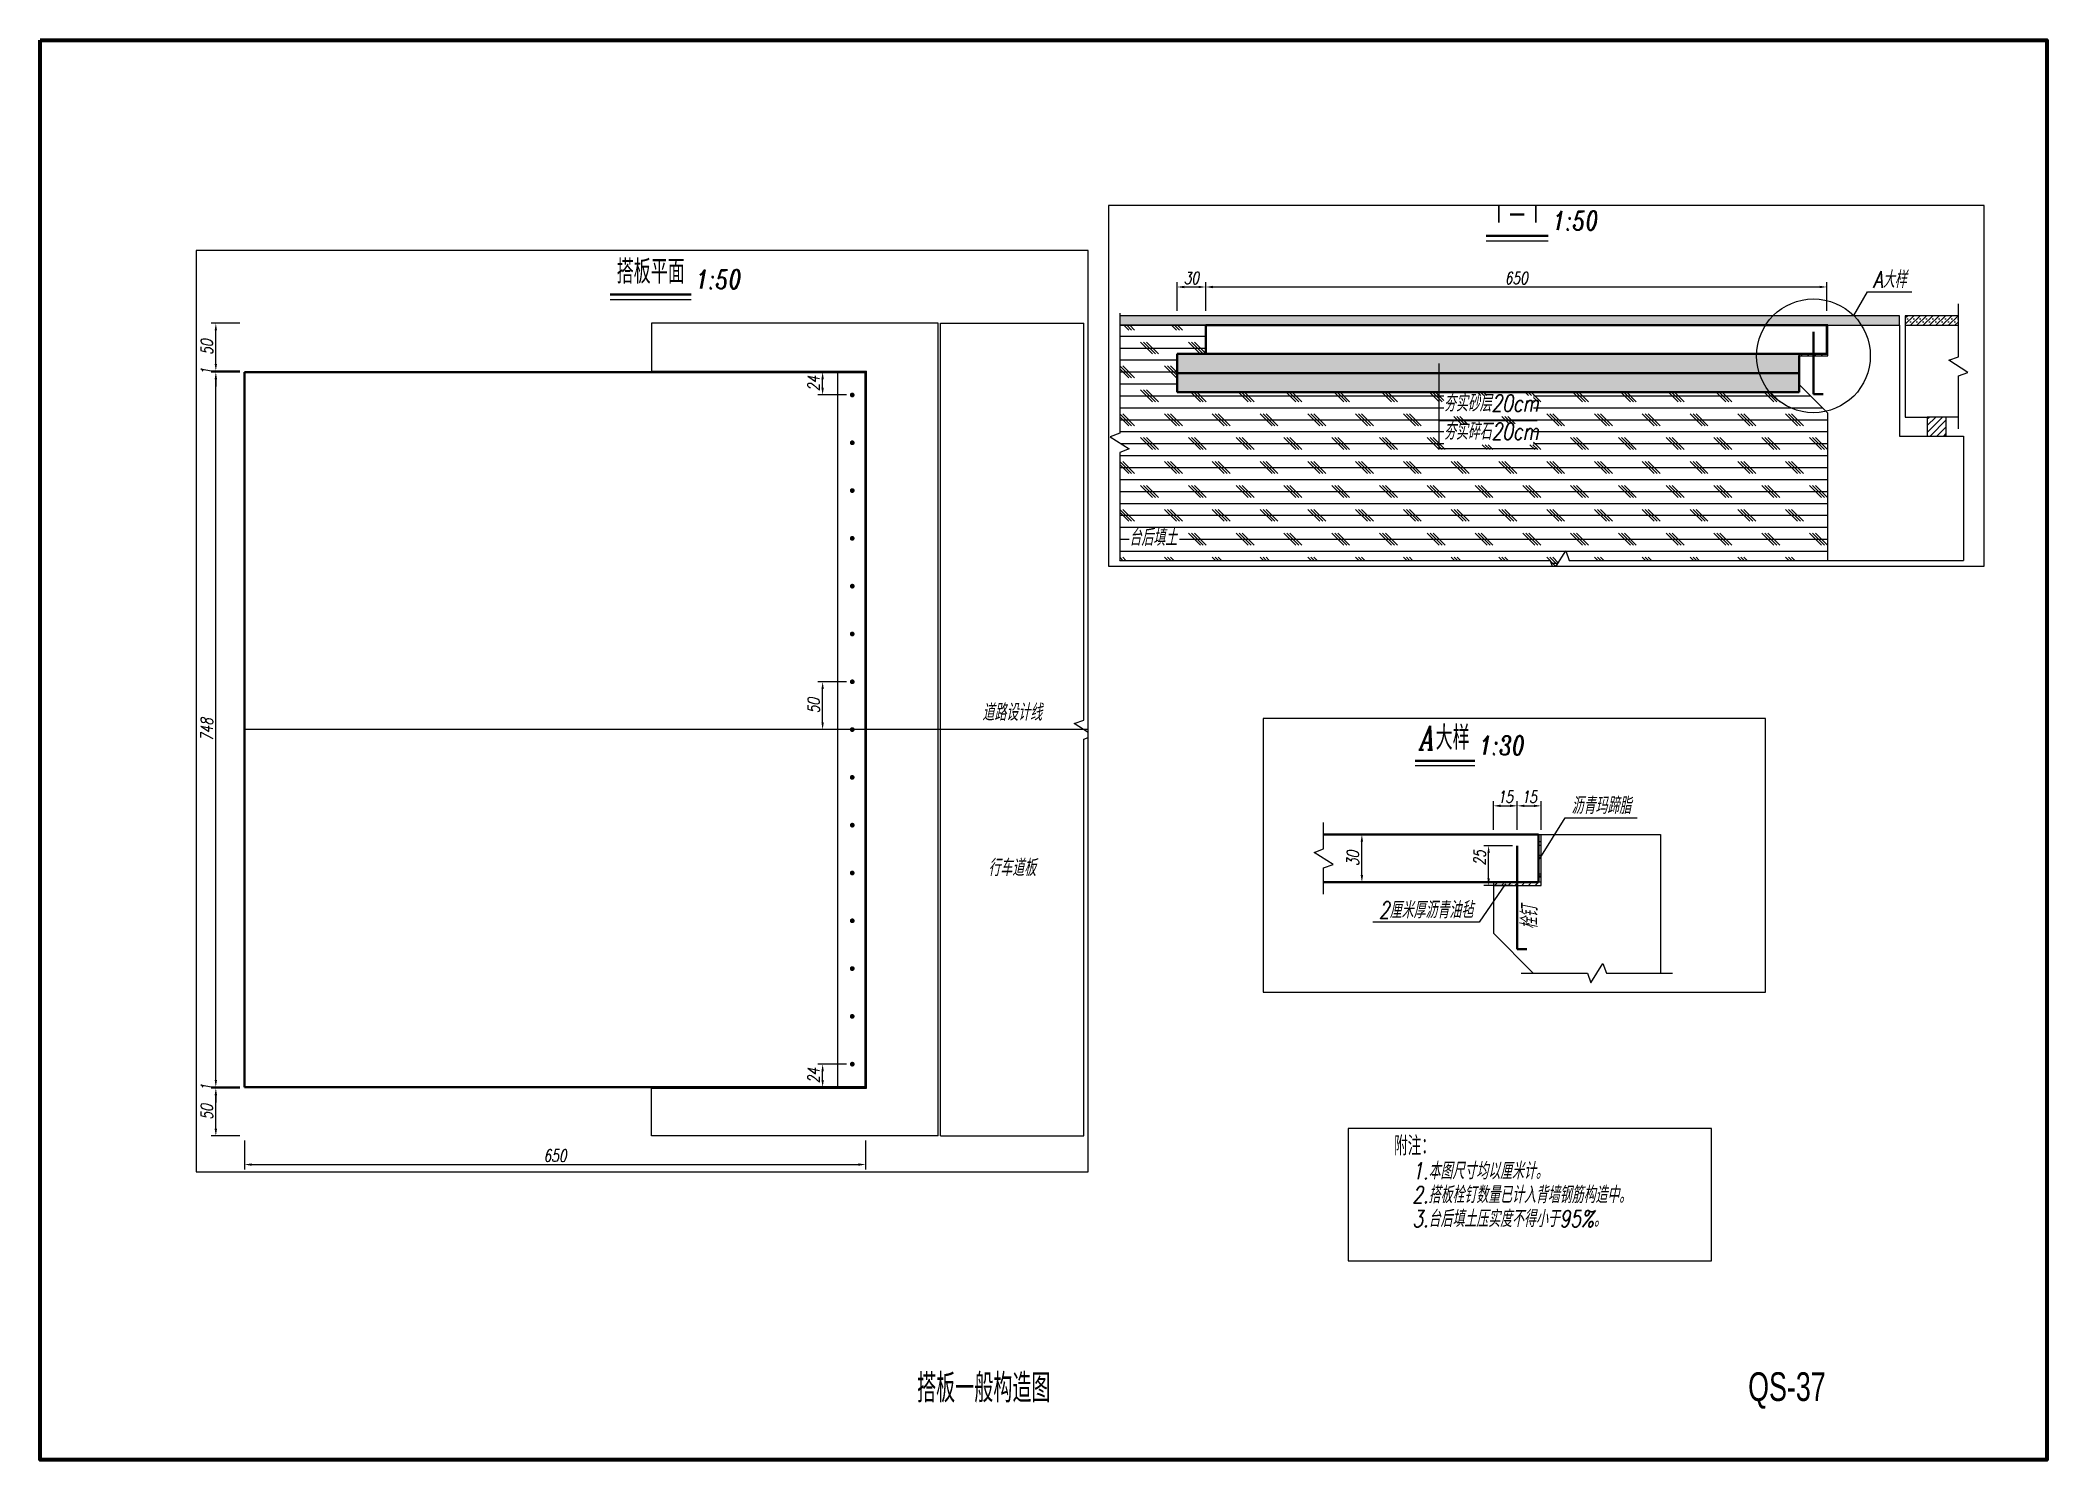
# Paper-space layout '搭板一般构造图' of a CAD drawing. Extents: x -5 to 415, y -3 to 294.
# The model-space entities are those that its viewports show. They can reach past a viewport. Long polylines and large blocks are cut down to what shows.
import ezdxf
from ezdxf.enums import TextEntityAlignment as Align

# ---------------------------------------------------------------- set-up
doc = ezdxf.new("R2010")
doc.units = 0
doc.linetypes.add('CENTER', pattern=[50.8, 31.75, -6.35, 6.35, -6.35])
doc.linetypes.add('DASHED', pattern=[19.05, 12.7, -6.35])
for name, color, linetype, lineweight in [('图框', 5, 'Continuous', 60), ('填充', 4, 'Continuous', 15), ('外框_TK', 7, 'Continuous', 15), ('工作线', 1, 'Continuous', 35), ('文字', 7, 'Continuous', 15), ('构造', 7, 'Continuous', 20), ('构造虚线', 6, 'DASHED', 20), ('标注', 3, 'Continuous', 15), ('轴线', 2, 'CENTER', 15), ('钢筋', 1, 'Continuous', 35)]:
    doc.layers.add(name, color=color, linetype=linetype, lineweight=lineweight)
doc.layers.add('视口', color=5, linetype='DASHED', lineweight=15, plot=False)
doc.styles.add('ffdb', font='fsdb_e.shx', dxfattribs={"width": 0.7, "bigfont": 'fsdb.shx'})
doc.styles.add('fsdb', font='italc1.shx', dxfattribs={"width": 0.8, "bigfont": 'fsdb.shx'})
doc.styles.add('标注', font='italc1.shx', dxfattribs={"width": 0.75, "bigfont": 'fsdb.shx'})
doc.dimstyles.new('DimStyle30', dxfattribs={"dimtxt": 75, "dimasz": 45, "dimexe": 30, "dimexo": 30, "dimgap": 18.75, "dimtad": 1, "dimdec": 1, "dimlfac": 0.1, "dimdsep": 46, "dimtxsty": '标注', "dimsah": 1, "dimcen": 0, "dimclrd": 256, "dimclre": 256, "dimclrt": 256, "dimadec": 1, "dimazin": 2, "dimtfac": 1, "dimtdec": 4, "dimtmove": 2, "dimatfit": 3, "dimfxl": 1, "dimtolj": 1, "dimtzin": 0, "dimlwd": -1, "dimlwe": -1, "dimarcsym": 0})
doc.dimstyles.new('DimStyle50', dxfattribs={"dimtxt": 125, "dimasz": 75, "dimexe": 50, "dimexo": 50, "dimgap": 31.25, "dimtad": 1, "dimdec": 1, "dimlfac": 0.1, "dimdsep": 46, "dimtxsty": '标注', "dimsah": 1, "dimcen": 0, "dimclrd": 256, "dimclre": 256, "dimclrt": 256, "dimadec": 1, "dimazin": 2, "dimtfac": 1, "dimtdec": 4, "dimtmove": 2, "dimatfit": 3, "dimfxl": 1, "dimtolj": 1, "dimtzin": 0, "dimlwd": -1, "dimlwe": -1, "dimarcsym": 0})

# ---------------------------------------------------------------- blocks, each defined once
blk = doc.blocks.new('*D59')
at = {"layer": 'Defpoints', "color": 0}
for p in [(11118.958333, 11138.50025), (10818.958333, 10838.50025), (11118.958333, 10838.50025)]:
    blk.add_point(p, dxfattribs=at)
at = {"layer": '标注'}
for p, q in [((10818.958333, 10888.50025), (10818.958333, 11188.50025)), ((10893.958333, 11138.50025), (11043.958333, 11138.50025)), ((11118.958333, 10888.50025), (11118.958333, 11188.50025))]:
    blk.add_line(p, q, dxfattribs=at)
for points in [[(10893.958333, 11151.00025), (10893.958333, 11126.00025), (10818.958333, 11138.50025)], [(11043.958333, 11151.00025), (11043.958333, 11126.00025), (11118.958333, 11138.50025)]]:
    blk.add_solid(points, dxfattribs=at)
at = {"layer": '标注', "insert": (10968.958333, 11232.25025), "char_height": 125, "attachment_point": 5, "style": '标注'}
blk.add_mtext('\\A1;30', dxfattribs=at)
blk = doc.blocks.new('*D60')
at = {"layer": 'Defpoints', "color": 0}
for p in [(17618.958333, 11138.50025), (11118.958333, 10838.50025), (17618.958333, 10838.50025)]:
    blk.add_point(p, dxfattribs=at)
at = {"layer": '标注'}
for p, q in [((11118.958333, 10888.50025), (11118.958333, 11188.50025)), ((11193.958333, 11138.50025), (17543.958333, 11138.50025)), ((17618.958333, 10888.50025), (17618.958333, 11188.50025))]:
    blk.add_line(p, q, dxfattribs=at)
for points in [[(11193.958333, 11151.00025), (11193.958333, 11126.00025), (11118.958333, 11138.50025)], [(17543.958333, 11151.00025), (17543.958333, 11126.00025), (17618.958333, 11138.50025)]]:
    blk.add_solid(points, dxfattribs=at)
at = {"layer": '标注', "insert": (14368.958333, 11232.25025), "char_height": 125, "attachment_point": 5, "style": '标注'}
blk.add_mtext('\\A1;650', dxfattribs=at)
blk = doc.blocks.new('*D61')
at = {"layer": 'Defpoints', "color": 0}
for p in [(6970.416667, 3290.75), (7270.416667, 3290.75), (7270.416667, 3050.75)]:
    blk.add_point(p, dxfattribs=at)
at = {"layer": '标注'}
for p, q in [((7220.416667, 3290.75), (6920.416667, 3290.75)), ((6970.416667, 3125.75), (6970.416667, 3215.75)), ((7220.416667, 3050.75), (6920.416667, 3050.75))]:
    blk.add_line(p, q, dxfattribs=at)
for points in [[(6957.916667, 3215.75), (6982.916667, 3215.75), (6970.416667, 3290.75)], [(6957.916667, 3125.75), (6982.916667, 3125.75), (6970.416667, 3050.75)]]:
    blk.add_solid(points, dxfattribs=at)
at = {"layer": '标注', "insert": (6876.665667, 3170.75), "char_height": 125, "attachment_point": 5, "rotation": 90, "style": '标注'}
blk.add_mtext('\\A1;24', dxfattribs=at)
blk = doc.blocks.new('*D62')
at = {"layer": 'Defpoints', "color": 0}
for p in [(6970.416667, 7290.75), (7270.416667, 7290.75), (7270.416667, 6790.75)]:
    blk.add_point(p, dxfattribs=at)
at = {"layer": '标注'}
for p, q in [((7220.416667, 7290.75), (6920.416667, 7290.75)), ((6970.416667, 6865.75), (6970.416667, 7215.75)), ((7220.416667, 6790.75), (6920.416667, 6790.75))]:
    blk.add_line(p, q, dxfattribs=at)
for points in [[(6957.916667, 7215.75), (6982.916667, 7215.75), (6970.416667, 7290.75)], [(6957.916667, 6865.75), (6982.916667, 6865.75), (6970.416667, 6790.75)]]:
    blk.add_solid(points, dxfattribs=at)
at = {"layer": '标注', "insert": (6876.665667, 7040.75), "char_height": 125, "attachment_point": 5, "rotation": 90, "style": '标注'}
blk.add_mtext('\\A1;50', dxfattribs=at)
blk = doc.blocks.new('*D63')
at = {"layer": 'Defpoints', "color": 0}
for p in [(6970.416667, 10530.75), (7270.416667, 10530.75), (7270.416667, 10290.75)]:
    blk.add_point(p, dxfattribs=at)
at = {"layer": '标注'}
for p, q in [((7220.416667, 10530.75), (6920.416667, 10530.75)), ((6970.416667, 10365.75), (6970.416667, 10455.75)), ((7220.416667, 10290.75), (6920.416667, 10290.75))]:
    blk.add_line(p, q, dxfattribs=at)
for points in [[(6957.916667, 10455.75), (6982.916667, 10455.75), (6970.416667, 10530.75)], [(6957.916667, 10365.75), (6982.916667, 10365.75), (6970.416667, 10290.75)]]:
    blk.add_solid(points, dxfattribs=at)
at = {"layer": '标注', "insert": (6876.665667, 10410.75), "char_height": 125, "attachment_point": 5, "rotation": 90, "style": '标注'}
blk.add_mtext('\\A1;24', dxfattribs=at)
blk = doc.blocks.new('*D64')
at = {"layer": 'Defpoints', "color": 0}
for p in [(620.416667, 3040.75), (920.416667, 3040.75), (920.416667, 2540.75)]:
    blk.add_point(p, dxfattribs=at)
at = {"layer": '标注'}
for p, q in [((870.416667, 3040.75), (570.416667, 3040.75)), ((620.416667, 2615.75), (620.416667, 2965.75)), ((870.416667, 2540.75), (570.416667, 2540.75))]:
    blk.add_line(p, q, dxfattribs=at)
for points in [[(607.916667, 2965.75), (632.916667, 2965.75), (620.416667, 3040.75)], [(607.916667, 2615.75), (632.916667, 2615.75), (620.416667, 2540.75)]]:
    blk.add_solid(points, dxfattribs=at)
at = {"layer": '标注', "insert": (526.666667, 2790.75), "char_height": 125, "attachment_point": 5, "rotation": 90, "style": '标注'}
blk.add_mtext('\\A1;50', dxfattribs=at)
blk = doc.blocks.new('*D65')
at = {"layer": 'Defpoints', "color": 0}
for p in [(620.416667, 3050.75), (920.416667, 3050.75), (920.416667, 3040.75)]:
    blk.add_point(p, dxfattribs=at)
at = {"layer": '标注'}
for p, q in [((620.416667, 3125.75), (620.416667, 3200.75)), ((870.416667, 3050.75), (570.416667, 3050.75)), ((870.416667, 3040.75), (570.416667, 3040.75)), ((620.416667, 3040.75), (620.416667, 3050.75)), ((620.416667, 2965.75), (620.416667, 2890.75))]:
    blk.add_line(p, q, dxfattribs=at)
for points in [[(607.916667, 3125.75), (632.916667, 3125.75), (620.416667, 3050.75)], [(607.916667, 2965.75), (632.916667, 2965.75), (620.416667, 3040.75)]]:
    blk.add_solid(points, dxfattribs=at)
at = {"layer": '标注', "insert": (526.665667, 3045.75), "char_height": 125, "attachment_point": 5, "rotation": 90, "style": '标注'}
blk.add_mtext('\\A1;1', dxfattribs=at)
blk = doc.blocks.new('*D66')
at = {"layer": 'Defpoints', "color": 0}
for p in [(620.416667, 10530.75), (920.416667, 10530.75), (920.416667, 3050.75)]:
    blk.add_point(p, dxfattribs=at)
at = {"layer": '标注'}
for p, q in [((870.416667, 10530.75), (570.416667, 10530.75)), ((620.416667, 3125.75), (620.416667, 10455.75)), ((870.416667, 3050.75), (570.416667, 3050.75))]:
    blk.add_line(p, q, dxfattribs=at)
for points in [[(607.916667, 10455.75), (632.916667, 10455.75), (620.416667, 10530.75)], [(607.916667, 3125.75), (632.916667, 3125.75), (620.416667, 3050.75)]]:
    blk.add_solid(points, dxfattribs=at)
at = {"layer": '标注', "insert": (526.666667, 6790.75), "char_height": 125, "attachment_point": 5, "rotation": 90, "style": '标注'}
blk.add_mtext('\\A1;748', dxfattribs=at)
blk = doc.blocks.new('*D67')
at = {"layer": 'Defpoints', "color": 0}
for p in [(620.416667, 10540.75), (920.416667, 10540.75), (920.416667, 10530.75)]:
    blk.add_point(p, dxfattribs=at)
at = {"layer": '标注'}
for p, q in [((620.416667, 10615.75), (620.416667, 10690.75)), ((870.416667, 10540.75), (570.416667, 10540.75)), ((870.416667, 10530.75), (570.416667, 10530.75)), ((620.416667, 10530.75), (620.416667, 10540.75)), ((620.416667, 10455.75), (620.416667, 10380.75))]:
    blk.add_line(p, q, dxfattribs=at)
for points in [[(607.916667, 10615.75), (632.916667, 10615.75), (620.416667, 10540.75)], [(607.916667, 10455.75), (632.916667, 10455.75), (620.416667, 10530.75)]]:
    blk.add_solid(points, dxfattribs=at)
at = {"layer": '标注', "insert": (526.665667, 10535.75), "char_height": 125, "attachment_point": 5, "rotation": 90, "style": '标注'}
blk.add_mtext('\\A1;1', dxfattribs=at)
blk = doc.blocks.new('*D68')
at = {"layer": 'Defpoints', "color": 0}
for p in [(620.416667, 11040.75), (920.416667, 11040.75), (920.416667, 10540.75)]:
    blk.add_point(p, dxfattribs=at)
at = {"layer": '标注'}
for p, q in [((870.416667, 11040.75), (570.416667, 11040.75)), ((620.416667, 10615.75), (620.416667, 10965.75)), ((870.416667, 10540.75), (570.416667, 10540.75))]:
    blk.add_line(p, q, dxfattribs=at)
for points in [[(607.916667, 10965.75), (632.916667, 10965.75), (620.416667, 11040.75)], [(607.916667, 10615.75), (632.916667, 10615.75), (620.416667, 10540.75)]]:
    blk.add_solid(points, dxfattribs=at)
at = {"layer": '标注', "insert": (526.666667, 10790.75), "char_height": 125, "attachment_point": 5, "rotation": 90, "style": '标注'}
blk.add_mtext('\\A1;50', dxfattribs=at)
blk = doc.blocks.new('*D54')
at = {"layer": 'Defpoints', "color": 0}
for p in [(920.416667, 2540.75), (7420.416667, 2540.75), (7420.416667, 2240.75)]:
    blk.add_point(p, dxfattribs=at)
at = {"layer": '标注'}
for p, q in [((920.416667, 2490.75), (920.416667, 2190.75)), ((7420.416667, 2490.75), (7420.416667, 2190.75)), ((995.416667, 2240.75), (7345.416667, 2240.75))]:
    blk.add_line(p, q, dxfattribs=at)
for points in [[(995.416667, 2253.25), (995.416667, 2228.25), (920.416667, 2240.75)], [(7345.416667, 2253.25), (7345.416667, 2228.25), (7420.416667, 2240.75)]]:
    blk.add_solid(points, dxfattribs=at)
at = {"layer": '标注', "insert": (4170.416667, 2334.501), "char_height": 125, "attachment_point": 5, "style": '标注'}
blk.add_mtext('\\A1;650', dxfattribs=at)
blk = doc.blocks.new('*D55')
at = {"layer": 'Defpoints', "color": 0}
for p in [(14253.583333, 5649.2495), (14253.583333, 5649.2495), (14253.583333, 5349.2495)]:
    blk.add_point(p, dxfattribs=at)
at = {"layer": '标注'}
blk.add_line((14253.583333, 5394.2495), (14253.583333, 5604.2495), dxfattribs=at)
for points in [[(14246.083333, 5604.2495), (14261.083333, 5604.2495), (14253.583333, 5649.2495)], [(14246.083333, 5394.2495), (14261.083333, 5394.2495), (14253.583333, 5349.2495)]]:
    blk.add_solid(points, dxfattribs=at)
at = {"layer": '标注', "insert": (14197.333333, 5499.2495), "char_height": 75, "attachment_point": 5, "rotation": 90, "style": '标注'}
blk.add_mtext('\\A1;30', dxfattribs=at)
blk = doc.blocks.new('*D56')
at = {"layer": 'Defpoints', "color": 0}
for p in [(15049.333333, 5579.2495), (15229.333333, 5579.2495), (15229.333333, 5329.2495)]:
    blk.add_point(p, dxfattribs=at)
at = {"layer": '标注'}
for p, q in [((15199.333333, 5579.2495), (15019.333333, 5579.2495)), ((15049.333333, 5374.2495), (15049.333333, 5534.2495)), ((15199.333333, 5329.2495), (15019.333333, 5329.2495))]:
    blk.add_line(p, q, dxfattribs=at)
for points in [[(15041.833333, 5534.2495), (15056.833333, 5534.2495), (15049.333333, 5579.2495)], [(15041.833333, 5374.2495), (15056.833333, 5374.2495), (15049.333333, 5329.2495)]]:
    blk.add_solid(points, dxfattribs=at)
at = {"layer": '标注', "insert": (14993.082333, 5502.480355), "char_height": 75, "attachment_point": 5, "rotation": 90, "style": '标注'}
blk.add_mtext('\\A1;25', dxfattribs=at)
blk = doc.blocks.new('*D57')
at = {"layer": 'Defpoints', "color": 0}
for p in [(15229.333333, 5829.2495), (15079.333333, 5649.2495), (15229.333333, 5649.2495)]:
    blk.add_point(p, dxfattribs=at)
at = {"layer": '标注'}
for p, q in [((15079.333333, 5679.2495), (15079.333333, 5859.2495)), ((15124.333333, 5829.2495), (15184.333333, 5829.2495)), ((15229.333333, 5679.2495), (15229.333333, 5859.2495))]:
    blk.add_line(p, q, dxfattribs=at)
for points in [[(15124.333333, 5836.7495), (15124.333333, 5821.7495), (15079.333333, 5829.2495)], [(15184.333333, 5836.7495), (15184.333333, 5821.7495), (15229.333333, 5829.2495)]]:
    blk.add_solid(points, dxfattribs=at)
at = {"layer": '标注', "insert": (15154.333333, 5885.5005), "char_height": 75, "attachment_point": 5, "style": '标注'}
blk.add_mtext('\\A1;15', dxfattribs=at)
blk = doc.blocks.new('*D58')
at = {"layer": 'Defpoints', "color": 0}
for p in [(15379.333333, 5829.2495), (15229.333333, 5649.2495), (15379.333333, 5649.2495)]:
    blk.add_point(p, dxfattribs=at)
at = {"layer": '标注'}
for p, q in [((15229.333333, 5679.2495), (15229.333333, 5859.2495)), ((15274.333333, 5829.2495), (15334.333333, 5829.2495)), ((15379.333333, 5679.2495), (15379.333333, 5859.2495))]:
    blk.add_line(p, q, dxfattribs=at)
for points in [[(15274.333333, 5836.7495), (15274.333333, 5821.7495), (15229.333333, 5829.2495)], [(15334.333333, 5836.7495), (15334.333333, 5821.7495), (15379.333333, 5829.2495)]]:
    blk.add_solid(points, dxfattribs=at)
at = {"layer": '标注', "insert": (15304.333333, 5885.5005), "char_height": 75, "attachment_point": 5, "style": '标注'}
blk.add_mtext('\\A1;15', dxfattribs=at)

msp = doc.modelspace()

# ---------------------------------------------------------------- hatches: boundary and pattern name
at = {"layer": '填充'}
h = msp.add_hatch(dxfattribs=at)
h.set_pattern_fill('SACNCR', color=256, scale=19.68504, style=0)
h.paths.add_polyline_path([(18378.958333, 10838.50025), (17628.958333, 10838.50025), (11118.958333, 10838.50025), (10218.958333, 10838.50025), (10218.958333, 10738.50025), (11118.958333, 10738.50025), (17618.958333, 10738.50025), (17628.958333, 10738.50025), (18378.958333, 10738.50025)])
h = msp.add_hatch(dxfattribs=at)
h.set_pattern_fill('SACNCR', color=256, scale=19.68504, style=0)
h.paths.add_polyline_path([(18995.555943, 10738.50025), (18995.555943, 10838.50025), (18438.958333, 10838.50025), (18438.958333, 10738.50025)])
h = msp.add_hatch(dxfattribs=at)
h.set_pattern_fill('CORK,_O', color=256, scale=39.370079)
h.set_pattern_definition([(0, (0, 0), (0, 125), []), (135, (62.5, -62.5), (-250, -250), [176.777, -176.777]), (135, (93.75, -62.5), (-250, -250), [176.777, -176.777]), (135, (125, -62.5), (-250, -250), [176.777, -176.777])])
h.paths.add_polyline_path([(10218.958333, 10738.50025), (10218.958333, 9608.50025), (10118.958333, 9572.103227), (10318.958333, 9444.897273), (10218.958333, 9408.50025), (10218.958333, 8278.50025), (14723.958333, 8278.50025), (14760.355357, 8178.50025), (14887.56131, 8378.50025), (14923.958333, 8278.50025), (17628.958333, 8278.50025), (17628.958333, 9818.50025), (17328.958333, 10118.50025), (17328.958333, 10038.50025), (10818.958333, 10038.50025), (10818.958333, 10438.50025), (11118.958333, 10438.50025), (11118.958333, 10738.50025)])
h.paths.add_polyline_path([(10318.958333, 8378.50025), (10318.958333, 8597.25025), (10843.958333, 8597.25025), (10843.958333, 8378.50025)], flags=16)
h.paths.add_polyline_path([(13610.208333, 9783.50025), (13610.208333, 10002.25025), (14547.708333, 10002.25025), (14547.708333, 9783.50025)], flags=16)
h.paths.add_polyline_path([(13610.208333, 9488.50025), (13610.208333, 9707.25025), (14547.708333, 9707.25025), (14547.708333, 9488.50025)], flags=16)
h = msp.add_hatch(dxfattribs=at)
h.set_pattern_fill('AR-SAND', color=256, scale=1.968504, style=0)
h.paths.add_polyline_path([(17628.958333, 10738.50025), (17618.958333, 10738.50025), (17618.958333, 10438.50025), (17628.958333, 10438.50025)])
h = msp.add_hatch(dxfattribs=at)
h.set_pattern_fill('AR-SAND', color=256, scale=1.968504, style=0)
h.paths.add_polyline_path([(17328.958333, 10438.50025), (10818.958333, 10438.50025), (10818.958333, 10238.50025), (17328.958333, 10238.50025), (17328.958333, 10418.50025)])
h = msp.add_hatch(dxfattribs=at)
h.set_pattern_fill('ANSI31', color=256, scale=15.748, style=0)
h.paths.add_polyline_path([(17628.958333, 10418.50025), (17628.958333, 10438.50025), (17618.958333, 10438.50025), (17328.958333, 10438.50025), (17328.958333, 10418.50025)])
h = msp.add_hatch(dxfattribs=at)
h.set_pattern_fill('AR-CONC', color=256, scale=0.984252, style=0)
h.set_pattern_definition([(50, (0, 0), (179.3156, -15.6881), [18.75, -206.25]), (355, (0, 0), (-34.6878, 188.0479), [15, -165]), (100.451, (14.94, -1.3), (144.6284, 172.359), [15.935, -175.2854]), (46.1842, (0, 50), (266.81, -41.3802), [28.125, -309.375]), (96.6356, (22.23, 46.55), (233.6656, 243.529), [23.9026, -262.928]), (351.184, (0, 50), (233.666, 243.5287), [22.5, -247.5]), (21, (25, 37.5), (149.2272, -100.655), [18.75, -206.25]), (326, (25, 37.5), (60.8288, 181.2874), [15, -165]), (71.4514, (37.44, 29.11), (210.0556, 80.6327), [15.935, -175.2854]), (37.5, (0, 0), (3.03996, 83.22346), [0, -163, 0, -167.5, 0, -165.625]), (7.5, (0, 0), (65.7674, 98.60293), [0, -95.5, 0, -159.25, 0, -63.125]), (327.5, (-55.75, 0), (133.4553, -5.63853), [0, -62.5, 0, -195, 0, -258.75]), (317.5, (-80.75, 0), (145.79644, 25.0261), [0, -81.25, 0, -129.5, 0, -183.75])])
h.paths.add_polyline_path([(17328.958333, 10238.50025), (10818.958333, 10238.50025), (10818.958333, 10038.50025), (17328.958333, 10038.50025)])
h = msp.add_hatch(dxfattribs=at)
h.set_pattern_fill('ANSI31', color=256, scale=15.748, style=0)
h.paths.add_polyline_path([(18668.958333, 9578.50025), (18868.958333, 9578.50025), (18868.958333, 9778.50025), (18668.958333, 9778.50025)])
h = msp.add_hatch(dxfattribs=at)
h.set_pattern_fill('AR-SAND', color=256, scale=1.181102, style=0)
edge = h.paths.add_edge_path()
edge.add_line((15363.583333, 5649.2495), (15379.333333, 5649.2495))
edge.add_line((15363.583333, 5649.2495), (15363.583333, 5349.2495))
edge.add_line((15363.583333, 5349.2495), (15379.333333, 5349.2495))
edge.add_line((15379.333333, 5349.2495), (15379.333333, 5649.2495))
h = msp.add_hatch(dxfattribs=at)
h.set_pattern_fill('ANSI31', color=256, scale=9.44882, style=0)
h.paths.add_polyline_path([(15379.333333, 5329.2495), (15379.333333, 5349.2495), (15363.583333, 5349.2495), (15079.333333, 5349.2495), (15079.333333, 5329.2495)])

# ---------------------------------------------------------------- linework, layer by layer
at = {"layer": '工作线'}
for p, q in [((14054.404762, 11672.87525), (14703.511905, 11672.87525)), ((4746.488095, 11340.75), (5596.488095, 11340.75)), ((14588.779762, 6112.3755), (14962.172619, 6112.3755))]:
    msp.add_line(p, q, dxfattribs=at)
at = {"layer": '文字'}
for p, q in [((14054.404762, 11622.87525), (14703.511905, 11622.87525)), ((4746.488095, 11290.75), (5596.488095, 11290.75)), ((14588.779762, 6082.3755), (14962.172619, 6082.3755))]:
    msp.add_line(p, q, dxfattribs=at)
at = {"layer": '构造'}
for p, q in [((8180.416667, 11040.75), (5180.416667, 11040.75)), ((5180.416667, 11040.75), (5180.416667, 10540.75)), ((8180.416667, 2540.75), (8180.416667, 11040.75)), ((8202.916667, 2540.75), (8202.916667, 11040.75)), ((8202.916667, 11040.75), (9702.916667, 11040.75)), ((11118.958333, 10838.50025), (10218.958333, 10838.50025)), ((17628.958333, 10838.50025), (11118.958333, 10838.50025)), ((18378.958333, 10838.50025), (17628.958333, 10838.50025)), ((18378.958333, 10738.50025), (18378.958333, 10838.50025)), ((18995.555943, 10838.50025), (18438.958333, 10838.50025)), ((18438.958333, 10838.50025), (18438.958333, 10738.50025)), ((10218.958333, 10738.50025), (11118.958333, 10738.50025)), ((11118.958333, 10738.50025), (10218.958333, 10738.50025)), ((17628.958333, 10738.50025), (18378.958333, 10738.50025)), ((17628.958333, 10438.50025), (17628.958333, 10738.50025)), ((18378.958333, 10738.50025), (18378.958333, 9578.50025)), ((18438.958333, 10738.50025), (18438.958333, 9778.50025)), ((18438.958333, 10738.50025), (18995.555943, 10738.50025)), ((18438.958333, 10738.50025), (18995.555943, 10738.50025)), ((5180.416667, 10540.75), (7430.416667, 10540.75)), ((7420.416667, 10530.75), (7430.416667, 10530.75)), ((7430.416667, 3040.75), (7430.416667, 10540.75)), ((17328.958333, 10418.50025), (17628.958333, 10418.50025)), ((17328.958333, 10418.50025), (17328.958333, 10118.50025)), ((17628.958333, 10418.50025), (17628.958333, 10438.50025)), ((10818.958333, 10238.50025), (17328.958333, 10238.50025)), ((17628.958333, 9818.50025), (17328.958333, 10118.50025)), ((17628.958333, 8278.50025), (17628.958333, 9818.50025)), ((18438.958333, 9778.50025), (18668.958333, 9778.50025)), ((18868.958333, 9778.50025), (18668.958333, 9778.50025)), ((18668.958333, 9778.50025), (18668.958333, 9578.50025)), ((18868.958333, 9578.50025), (18868.958333, 9778.50025)), ((18995.555943, 9778.50025), (18868.958333, 9778.50025)), ((18378.958333, 9578.50025), (18668.958333, 9578.50025)), ((18668.958333, 9578.50025), (18868.958333, 9578.50025)), ((18668.958333, 9578.50025), (19048.958333, 9578.50025)), ((19048.958333, 9578.50025), (19048.958333, 8278.50025)), ((15379.333333, 5349.2495), (15379.333333, 5649.2495)), ((15379.333333, 5649.2495), (16129.333333, 5649.2495)), ((16129.333333, 5649.2495), (16129.333333, 4779.2495)), ((15079.333333, 5329.2495), (15379.333333, 5329.2495)), ((15079.333333, 5329.2495), (15079.333333, 5029.2495)), ((15379.333333, 5329.2495), (15379.333333, 5349.2495)), ((15079.333333, 5029.2495), (15329.333333, 4779.2495)), ((5180.416667, 2540.75), (5180.416667, 3040.75)), ((5180.416667, 3040.75), (7430.416667, 3040.75)), ((7420.416667, 3050.75), (7430.416667, 3050.75)), ((8180.416667, 2540.75), (5180.416667, 2540.75)), ((8202.916667, 2540.75), (9702.916667, 2540.75))]:
    msp.add_line(p, q, dxfattribs=at)
at = {"layer": '构造虚线', "ltscale": 9.84252}
msp.add_line((7130.416667, 3050.75), (7130.416667, 10530.75), dxfattribs=at)
at = {"layer": '标注'}
for p, q in [((17899.686868, 10839.228785), (18044.024435, 11089.228785)), ((18044.024435, 11089.228785), (18509.649435, 11089.228785)), ((10218.958333, 10838.50025), (10218.958333, 10738.50025)), ((17628.958333, 10738.50025), (17618.958333, 10738.50025)), ((13560.208333, 9448.50025), (13560.208333, 10338.50025)), ((17328.958333, 10418.50025), (17328.958333, 10438.50025)), ((17328.958333, 10438.50025), (17328.958333, 10418.50025)), ((17618.958333, 10438.50025), (17628.958333, 10438.50025)), ((17628.958333, 10438.50025), (17618.958333, 10438.50025)), ((13560.208333, 9743.50025), (14587.708333, 9743.50025)), ((13560.208333, 9448.50025), (14587.708333, 9448.50025)), ((15371.458333, 5499.2495), (15529.333333, 5754.2495)), ((15529.333333, 5754.2495), (15983.083333, 5754.2495)), ((15363.583333, 5649.2495), (15379.333333, 5649.2495)), ((15154.333333, 5339.2495), (14989.333333, 5099.2495)), ((15079.333333, 5349.2495), (15079.333333, 5329.2495)), ((15379.333333, 5349.2495), (15363.583333, 5349.2495)), ((14989.333333, 5099.2495), (14321.833333, 5099.2495))]:
    msp.add_line(p, q, dxfattribs=at)
at = {"layer": '标注', "flags": 128}
for points in [[(9702.916667, 2540.75), (9702.916667, 6690.75), (9802.916667, 6727.147023), (9602.916667, 6854.352977), (9702.916667, 6890.75), (9702.916667, 11040.75)], [(18995.555943, 9653.50025), (18995.555943, 10208.50025), (19095.555943, 10244.897273), (18895.555943, 10372.103227), (18995.555943, 10408.50025), (18995.555943, 10963.50025)], [(10218.958333, 10863.50025), (10218.958333, 9608.50025), (10118.958333, 9572.103227), (10318.958333, 9444.897273), (10218.958333, 9408.50025), (10218.958333, 8278.50025)], [(10218.958333, 8278.50025), (14723.958333, 8278.50025), (14760.355357, 8178.50025), (14887.56131, 8378.50025), (14923.958333, 8278.50025), (19048.958333, 8278.50025)], [(14013.583333, 5274.2495), (14013.583333, 5439.2495), (14073.583333, 5461.087714), (13953.583333, 5537.411286), (14013.583333, 5559.2495), (14013.583333, 5724.2495)], [(15254.333333, 4779.2495), (15669.333333, 4779.2495), (15691.171547, 4719.2495), (15767.495119, 4839.2495), (15789.333333, 4779.2495), (16204.333333, 4779.2495)]]:
    msp.add_lwpolyline(points, dxfattribs=at)
at = {"layer": '标注'}
msp.add_circle((17478.958333, 10418.50025), 595, dxfattribs=at)
at = {"layer": '轴线', "ltscale": 9.80315}
msp.add_line((9852.916667, 6790.75), (920.416667, 6790.75), dxfattribs=at)
at = {"layer": '钢筋'}
for p, q in [((11118.958333, 10738.50025), (17618.958333, 10738.50025)), ((11118.958333, 10438.50025), (11118.958333, 10738.50025)), ((17618.958333, 10738.50025), (17628.958333, 10738.50025)), ((17618.958333, 10738.50025), (17618.958333, 10438.50025)), ((17478.958333, 10668.50025), (17478.958333, 10018.50025)), ((7420.416667, 10530.75), (920.416667, 10530.75)), ((920.416667, 3050.75), (920.416667, 10530.75)), ((7420.416667, 3050.75), (7420.416667, 10530.75)), ((17328.958333, 10438.50025), (10818.958333, 10438.50025)), ((10818.958333, 10438.50025), (10818.958333, 10238.50025)), ((10818.958333, 10038.50025), (10818.958333, 10438.50025)), ((10818.958333, 10438.50025), (11118.958333, 10438.50025)), ((17618.958333, 10438.50025), (17328.958333, 10438.50025)), ((17328.958333, 10238.50025), (17328.958333, 10418.50025)), ((17328.958333, 10238.50025), (10818.958333, 10238.50025)), ((10818.958333, 10238.50025), (10818.958333, 10038.50025)), ((17328.958333, 10038.50025), (17328.958333, 10238.50025)), ((17328.958333, 10118.50025), (17328.958333, 10038.50025)), ((10818.958333, 10038.50025), (17328.958333, 10038.50025)), ((17328.958333, 10038.50025), (10818.958333, 10038.50025)), ((17478.958333, 10018.50025), (17578.958333, 10018.50025)), ((15363.583333, 5649.2495), (14013.583333, 5649.2495)), ((15229.333333, 4929.2495), (15229.333333, 5579.2495)), ((15363.583333, 5649.2495), (15363.583333, 5349.2495)), ((14013.583333, 5349.2495), (15079.333333, 5349.2495)), ((15363.583333, 5349.2495), (15079.333333, 5349.2495)), ((15229.333333, 4929.2495), (15289.333333, 4929.2495)), ((7420.416667, 3050.75), (920.416667, 3050.75))]:
    msp.add_line(p, q, dxfattribs=at)
at = {"layer": '钢筋', "const_width": 25, "flags": 128}
for points in [[(7267.916667, 10290.75, 1), (7292.916667, 10290.75, 1)], [(7267.916667, 9790.75, 1), (7292.916667, 9790.75, 1)], [(7267.916667, 9290.75, 1), (7292.916667, 9290.75, 1)], [(7267.916667, 8790.75, 1), (7292.916667, 8790.75, 1)], [(7267.916667, 8290.75, 1), (7292.916667, 8290.75, 1)], [(7267.916667, 7790.75, 1), (7292.916667, 7790.75, 1)], [(7267.916667, 7290.75, 1), (7292.916667, 7290.75, 1)], [(7267.916667, 6790.75, 1), (7292.916667, 6790.75, 1)], [(7267.916667, 6290.75, 1), (7292.916667, 6290.75, 1)], [(7267.916667, 5790.75, 1), (7292.916667, 5790.75, 1)], [(7267.916667, 5290.75, 1), (7292.916667, 5290.75, 1)], [(7267.916667, 4790.75, 1), (7292.916667, 4790.75, 1)], [(7267.916667, 4290.75, 1), (7292.916667, 4290.75, 1)], [(7267.916667, 3790.75, 1), (7292.916667, 3790.75, 1)], [(7267.916667, 3290.75, 1), (7292.916667, 3290.75, 1)]]:
    msp.add_lwpolyline(points, format="xyb", close=True, dxfattribs=at)

# ---------------------------------------------------------------- texts
at = {"layer": '文字', "style": '标注', "width": 0.75}
for s, height, p in [('Ⅰ-Ⅰ', 250, (14378.958333, 11712.87525)), ('搭板平面', 250, (5171.488095, 11380.75)), ('A大样', 150, (14775.47619, 6136.3755))]:
    msp.add_text(s, height=height, dxfattribs=at).set_placement(p, align=Align.BOTTOM_CENTER)
for s, height, p in [('1:50', 200, (14753.511905, 11672.87525)), ('1:50', 200, (5646.488095, 11340.75)), ('夯实砂层20cm', 175, (13610.208333, 9783.50025)), ('夯实碎石20cm', 175, (13610.208333, 9488.50025)), ('台后填土', 175, (10318.958333, 8378.50025)), ('1:30', 120, (14992.172619, 6112.3755))]:
    msp.add_text(s, height=height, dxfattribs=at).set_placement(p, align=Align.BOTTOM_LEFT)
for s, height, p in [('A大样', 175, (18276.836935, 11216.728785)), ('沥青玛蹄脂', 105, (15756.208333, 5830.7495)), ('行车道板', 175, (8952.916667, 5345.75)), ('2厘米厚沥青油毡', 105, (14655.583333, 5175.7495))]:
    msp.add_text(s, height=height, dxfattribs=at).set_placement(p, align=Align.MIDDLE_CENTER)
msp.add_text('栓钉', height=105, rotation=90, dxfattribs=at).set_placement((15253.333333, 5129.2495), align=Align.TOP_CENTER)
for s, height, p in [('附注：', 200, (13797.931548, 2822.62475)), ('1.本图尺寸均以厘米计。', 175, (13988.110119, 2547.62475)), ('2.搭板栓钉数量已计入背墙钢筋构造中。', 175, (13988.110119, 2297.62475)), ('3.台后填土压实度不得小于95%。', 175, (13988.110119, 2047.62475))]:
    msp.add_text(s, height=height, dxfattribs=at).set_placement(p, align=Align.TOP_LEFT)
at = {"layer": '标注', "style": '标注', "width": 0.75}
msp.add_text('道路设计线', height=175, dxfattribs=at).set_placement((8952.916667, 6830.75), align=Align.BOTTOM_CENTER)

# ---------------------------------------------------------------- dimensions: what is measured, and where the dimension line sits
at = {"layer": '标注'}
for base, p1, p2, picture, middle in [((11118.958333, 11138.50025), (10818.958333, 10838.50025), (11118.958333, 10838.50025), '*D59', (10968.958333, 11232.25025)), ((17618.958333, 11138.50025), (11118.958333, 10838.50025), (17618.958333, 10838.50025), '*D60', (14368.958333, 11232.25025))]:
    dim = msp.add_linear_dim(base=base, p1=p1, p2=p2, dimstyle='DimStyle50', override={"dimtxsty": '标注'}, dxfattribs=at)
    dim.commit()
    dim.dimension.update_dxf_attribs({"geometry": picture, "text_midpoint": middle})
for base, p1, p2, picture, middle in [((620.416667, 11040.75), (920.416667, 10540.75), (920.416667, 11040.75), '*D68', (526.666667, 10790.75)), ((620.416667, 10530.75), (920.416667, 3050.75), (920.416667, 10530.75), '*D66', (526.666667, 6790.75)), ((620.416667, 3040.75), (920.416667, 2540.75), (920.416667, 3040.75), '*D64', (526.666667, 2790.75))]:
    dim = msp.add_linear_dim(base=base, p1=p1, p2=p2, angle=90, dimstyle='DimStyle50', override={"dimtxsty": '标注'}, dxfattribs=at)
    dim.commit()
    dim.dimension.update_dxf_attribs({"geometry": picture, "text_midpoint": middle})
for base, p1, p2, angle, dimstyle, picture, middle, dimtype in [((620.416667, 10540.75), (920.416667, 10530.75), (920.416667, 10540.75), 90, 'DimStyle50', '*D67', (526.665667, 10535.75), 160), ((6970.416667, 10530.75), (7270.416667, 10290.75), (7270.416667, 10530.75), 90, 'DimStyle50', '*D63', (6876.665667, 10410.75), 161), ((6970.416667, 7290.75), (7270.416667, 6790.75), (7270.416667, 7290.75), 90, 'DimStyle50', '*D62', (6876.665667, 7040.75), 161), ((15049.333333, 5579.2495), (15229.333333, 5329.2495), (15229.333333, 5579.2495), 90, 'DimStyle30', '*D56', (14993.082333, 5502.480355), 161), ((6970.416667, 3290.75), (7270.416667, 3050.75), (7270.416667, 3290.75), 90, 'DimStyle50', '*D61', (6876.665667, 3170.75), 161), ((620.416667, 3050.75), (920.416667, 3040.75), (920.416667, 3050.75), 90, 'DimStyle50', '*D65', (526.665667, 3045.75), 160), ((7420.416667, 2240.75), (920.416667, 2540.75), (7420.416667, 2540.75), 0, 'DimStyle50', '*D54', (4170.416667, 2334.501), 161)]:
    dim = msp.add_linear_dim(base=base, p1=p1, p2=p2, angle=angle, dimstyle=dimstyle, override={"dimtxsty": '标注'}, dxfattribs=at)
    dim.commit()
    dim.dimension.update_dxf_attribs({"geometry": picture, "text_midpoint": middle, "dimtype": dimtype})
for base, p1, p2, picture, middle in [((15229.333333, 5829.2495), (15079.333333, 5649.2495), (15229.333333, 5649.2495), '*D57', (15154.333333, 5885.5005)), ((15379.333333, 5829.2495), (15229.333333, 5649.2495), (15379.333333, 5649.2495), '*D58', (15304.333333, 5885.5005))]:
    dim = msp.add_linear_dim(base=base, p1=p1, p2=p2, dimstyle='DimStyle30', override={"dimtxsty": '标注'}, dxfattribs=at)
    dim.commit()
    dim.dimension.update_dxf_attribs({"geometry": picture, "text_midpoint": middle, "dimtype": 160})
dim = msp.add_aligned_dim(p1=(14253.583333, 5349.2495), p2=(14253.583333, 5649.2495), distance=0, dimstyle='DimStyle30', override={"dimtxsty": '标注'}, dxfattribs=at)
dim.commit()
dim.dimension.update_dxf_attribs({"geometry": '*D55', "text_midpoint": (14197.333333, 5499.2495)})

psp = doc.layouts.new('搭板一般构造图')

# ---------------------------------------------------------------- linework, layer by layer
at = {"color": 7, "lineweight": 0}
psp.add_lwpolyline([(-5, -3), (415, -3), (415, 294), (-5, 294)], close=True, dxfattribs=at)
at = {"layer": '图框', "color": 0}
psp.add_lwpolyline([(-5, 294), (415, 294), (415, -3), (-5, -3)], close=True, dxfattribs=at)
at = {"layer": '外框_TK', "flags": 128}
psp.add_lwpolyline([(-5, -3), (415, -3), (415, 294), (-5, 294)], close=True, dxfattribs=at)
psp.add_lwpolyline([(-5, -3), (415, -3), (415, 294), (-5, 294)], close=True, dxfattribs=at)

# ---------------------------------------------------------------- texts
at = {"layer": '图框', "color": 6, "style": 'fsdb', "width": 0.7}
psp.add_text('搭板一般构造图', height=6, dxfattribs=at).set_placement((192.5, 9), align=Align.CENTER)
at = {"layer": '图框', "color": 6, "style": 'ffdb', "width": 0.7}
psp.add_text('QS-37', height=6, dxfattribs=at).set_placement((352.48, 9.32))

# ---------------------------------------------------------------- viewports
at = {"layer": '视口', "view_target_point": (14577.476076, 10105.424131)}
psp.add_viewport(center=(310.24, 221.7), size=(183.23, 75.4301), view_center_point=(105.885313, 0), view_height=3771.50309982, status=3, dxfattribs=at)
at = {"layer": '视口'}
psp.add_viewport(center=(121, 153.63), size=(186.74, 192.713), view_center_point=(5081.847805, 6983.578827), view_height=9635.6576541, dxfattribs=at)
for center, size, view_center_point, view_height, status in [((303.55, 123.46), (105.08, 57.2226), (15211.041163, 5518.536159), 1716.67868205, 4), ((306.79, 52.48), (75.99, 27.6338), (15218.366797, 2211.780672), 1381.68815689, 5)]:
    psp.add_viewport(center=center, size=size, view_center_point=view_center_point, view_height=view_height, status=status, dxfattribs=at)

doc.saveas('drawing.dxf')
